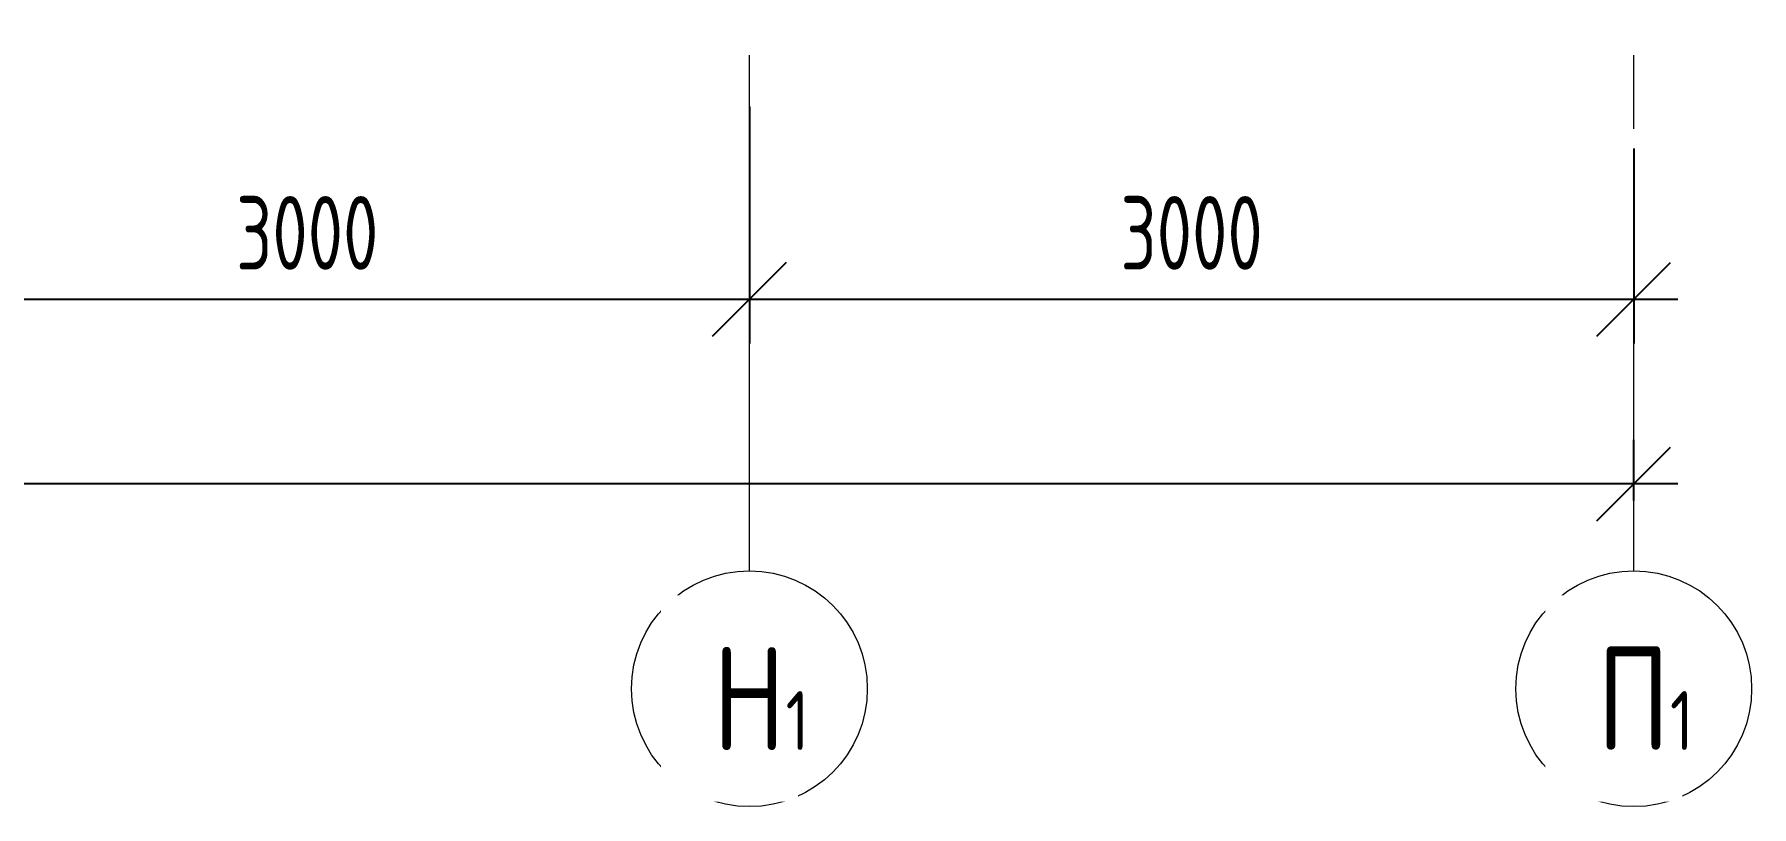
# Model space of a CAD drawing. Header units: millimetres. Extents: x -136099598 to 9192475, y 0 to 779331.
# Drawn here: x 80078 to 85903, y 277401 to 280021 of the extents above; entities that cross this region are included whole.
import ezdxf

# ---------------------------------------------------------------- set-up
doc = ezdxf.new("R2010")
doc.units = ezdxf.units.MM
doc.header["$MEASUREMENT"] = 0
doc.linetypes.add('CENTER', pattern=[2, 1.25, -0.25, 0.25, -0.25])
doc.layers.get('0').update_dxf_attribs({"color": 250, "lineweight": 9})
doc.layers.add('АР_Оси', color=193, linetype='Continuous', lineweight=9)
doc.layers.add('АР_Оси размеры', color=164, linetype='Continuous', lineweight=9)
doc.styles.add('ГОСТ 2.304', font='isocpeur.ttf', dxfattribs={"width": 0.7})
doc.dimstyles.new('СПДС', dxfattribs={"dimscale": 100, "dimtxt": 2.5, "dimasz": 2.5, "dimexe": 1.5, "dimexo": 0, "dimgap": 1, "dimtad": 1, "dimdec": 0, "dimrnd": 1, "dimtxsty": 'ГОСТ 2.304', "dimblk": 'OBLIQUE', "dimcen": 2.5, "dimdle": 1.5, "dimadec": 0, "dimazin": 2, "dimtfac": 0.75, "dimtdec": 0, "dimtmove": 1, "dimatfit": 3, "dimfxl": 1, "dimtolj": 1, "dimarcsym": 1})

# ---------------------------------------------------------------- blocks, each defined once
blk = doc.blocks.new('_Oblique')
at = {"color": 0, "linetype": 'ByBlock', "lineweight": -2}
blk.add_line((-0.5, -0.5), (0.5, 0.5), dxfattribs=at)
blk = doc.blocks.new('*D367')
at = {"layer": 'АР_Оси размеры', "color": 0, "lineweight": -2, "ltscale": 100, "transparency": 16777216}
for p, q in [((79503.5, 279776.8), (79503.5, 278972.5)), ((82503.5, 279633.8), (82503.5, 278972.5)), ((79353.5, 279122.5), (82653.5, 279122.5))]:
    blk.add_line(p, q, dxfattribs=at)
at = {"layer": 'АР_Оси размеры', "color": 0, "lineweight": -2, "ltscale": 100, "transparency": 16777216, "xscale": 250, "yscale": 250, "zscale": 250, "rotation": 180}
blk.add_blockref('_Oblique', (79503.5, 279122.5), dxfattribs=at)
at = {"layer": 'АР_Оси размеры', "color": 0, "lineweight": -2, "ltscale": 100, "transparency": 16777216, "xscale": 250, "yscale": 250, "zscale": 250}
blk.add_blockref('_Oblique', (82503.5, 279122.5), dxfattribs=at)
at = {"layer": 'АР_Оси размеры', "color": 0, "ltscale": 100, "transparency": 16777216, "insert": (81003.5, 279347.5), "char_height": 250, "attachment_point": 5, "style": 'ГОСТ 2.304'}
blk.add_mtext('\\A1;3000', dxfattribs=at)
blk = doc.blocks.new('*D368')
at = {"layer": 'АР_Оси размеры', "color": 0, "lineweight": -2, "ltscale": 100, "transparency": 16777216}
for p, q in [((82503.5, 279776.8), (82503.5, 278972.5)), ((85503.5, 279633.8), (85503.5, 278972.5)), ((82353.5, 279122.5), (85653.5, 279122.5))]:
    blk.add_line(p, q, dxfattribs=at)
at = {"layer": 'АР_Оси размеры', "color": 0, "lineweight": -2, "ltscale": 100, "transparency": 16777216, "xscale": 250, "yscale": 250, "zscale": 250, "rotation": 180}
blk.add_blockref('_Oblique', (82503.5, 279122.5), dxfattribs=at)
at = {"layer": 'АР_Оси размеры', "color": 0, "lineweight": -2, "ltscale": 100, "transparency": 16777216, "xscale": 250, "yscale": 250, "zscale": 250}
blk.add_blockref('_Oblique', (85503.5, 279122.5), dxfattribs=at)
at = {"layer": 'АР_Оси размеры', "color": 0, "ltscale": 100, "transparency": 16777216, "insert": (84003.5, 279347.5), "char_height": 250, "attachment_point": 5, "style": 'ГОСТ 2.304'}
blk.add_mtext('\\A1;3000', dxfattribs=at)
blk = doc.blocks.new('*D369')
at = {"layer": 'АР_Оси размеры', "color": 0, "lineweight": -2, "ltscale": 100, "transparency": 16777216}
for p, q in [((37588.5, 279070.6), (37588.5, 278345.8)), ((85503.5, 278440), (85503.5, 278645.8)), ((85653.5, 278495.8), (37438.5, 278495.8))]:
    blk.add_line(p, q, dxfattribs=at)
at = {"layer": 'АР_Оси размеры', "color": 0, "lineweight": -2, "ltscale": 100, "transparency": 16777216, "xscale": 250, "yscale": 250, "zscale": 250, "rotation": 180}
blk.add_blockref('_Oblique', (37588.5, 278495.8), dxfattribs=at)
at = {"layer": 'АР_Оси размеры', "color": 0, "lineweight": -2, "ltscale": 100, "transparency": 16777216, "xscale": 250, "yscale": 250, "zscale": 250}
blk.add_blockref('_Oblique', (85503.5, 278495.8), dxfattribs=at)
at = {"layer": 'АР_Оси размеры', "color": 0, "ltscale": 100, "transparency": 16777216, "insert": (61546, 278720.8), "char_height": 250, "attachment_point": 5, "style": 'ГОСТ 2.304'}
blk.add_mtext('\\A1;47915', dxfattribs=at)

msp = doc.modelspace()

# ---------------------------------------------------------------- linework, layer by layer
at = {"layer": 'АР_Оси', "color": 6, "linetype": 'CENTER', "ltscale": 1000}
for p, q in [((82503.5, 278200.8), (82503.5, 280021.2)), ((85503.5, 278200.8), (85503.5, 280021.2))]:
    msp.add_line(p, q, dxfattribs=at)
at = {"layer": 'АР_Оси', "color": 6}
for centre in [(82503.5, 277800.8), (85503.5, 277800.8)]:
    msp.add_circle(centre, 400, dxfattribs=at)

# ---------------------------------------------------------------- dimensions: what is measured, and where the dimension line sits
at = {"layer": 'АР_Оси размеры', "ltscale": 100}
for base, p1, p2, picture, middle in [((82503.5, 279122.5), (79503.5, 279776.8), (82503.5, 279633.8), '*D367', (81003.5, 279347.5)), ((85503.5, 279122.5), (82503.5, 279776.8), (85503.5, 279633.8), '*D368', (84003.5, 279347.5)), ((37588.5, 278495.8), (85503.5, 278440), (37588.5, 279070.6), '*D369', (61546, 278720.8))]:
    dim = msp.add_linear_dim(base=base, p1=p1, p2=p2, dimstyle='СПДС', dxfattribs=at)
    dim.commit()
    dim.dimension.update_dxf_attribs({"geometry": picture, "text_midpoint": middle})

# ---------------------------------------------------------------- next in the draw order: texts
at = {"layer": 'АР_Оси', "color": 6, "char_height": 350, "width": 114.629, "attachment_point": 1, "line_spacing_factor": 1.149209, "style": 'ГОСТ 2.304', "bg_fill": 2}
for s, insert in [('{\\W0.8;Н\\H0.57143x;1}', (82378.5, 277942.8)), ('{\\W0.8;П\\H0.57143x;1}', (85378.5, 277942.8))]:
    msp.add_mtext(s, dxfattribs=dict(at, insert=insert))

doc.saveas('drawing.dxf')
